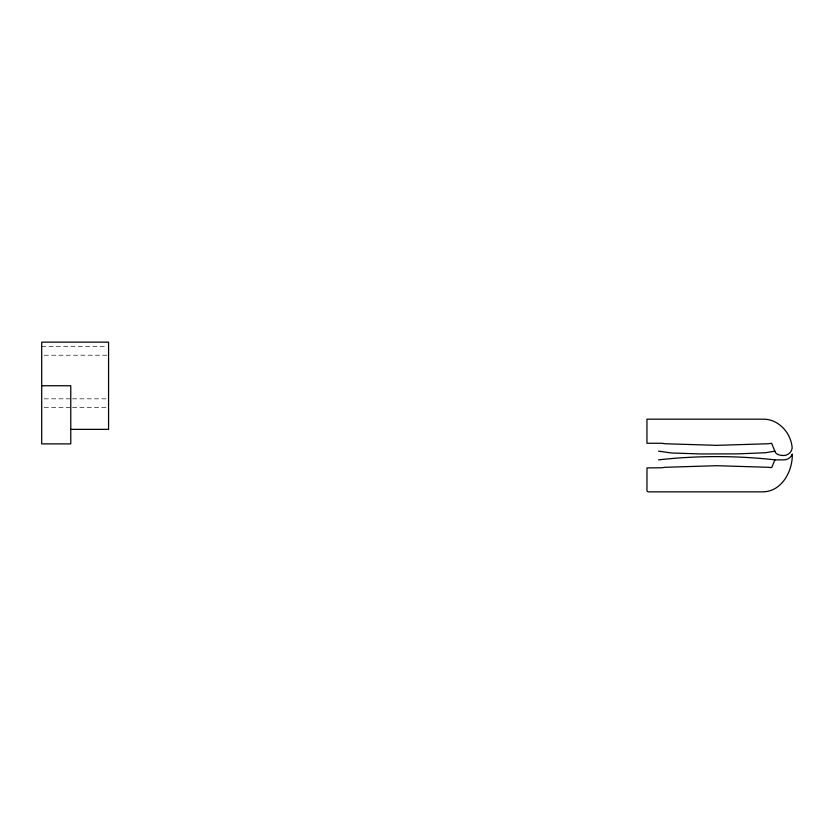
<?xml version="1.0" encoding="UTF-8"?>
<svg xmlns="http://www.w3.org/2000/svg" width="834" height="834" viewBox="0 0 834 834"><rect width="100%" height="100%" fill="white"/><g stroke="black" fill="none" stroke-linecap="round" stroke-linejoin="round"><path stroke-width="0.63" stroke-dasharray="4.17 3.13" d="M41.7 346.506L107.273 346.506M44.275 355.221L107.273 355.221M44.275 398.829L71.276 398.829M72.558 398.829L108.566 398.829M44.275 407.555L71.276 407.555M72.558 407.555L108.566 407.555"/><path stroke-width="1.25" d="M658.579 459.878C696.744 455.51 736.922 455.541 775.057 459.878L783.522 459.878A9.018 9.018 0 0 0 792.3 454.061C792.727 470.949 781.958 491.362 763.225 491.851L648.404 491.851A1.449 1.449 0 0 1 646.944 490.402L646.996 467.895L661.821 467.77A5.567 5.567 0 0 1 662.238 467.686L663.833 467.457A61.904 61.904 0 0 1 665.24 467.29L716.719 465.695L768.187 467.29A61.549 61.549 0 0 1 769.605 467.457L771.679 467.603L774.88 459.93M774.859 451.163C775.62 454.853 780.447 455.395 783.574 455.52A8.726 8.726 0 0 0 792.175 448.244C791.32 433.273 778.768 419.012 763.225 419.179L646.944 419.179L646.944 443.271L661.821 443.271A5.567 5.567 0 0 0 662.238 443.354L663.833 443.584A61.904 61.904 0 0 0 665.24 443.751L716.719 445.346L768.187 443.751A61.549 61.549 0 0 0 769.605 443.584L771.189 443.354A5.557 5.557 0 0 0 771.617 443.271L774.859 451.163L765.383 452.747L738.121 453.863L700.716 453.957L671.579 452.987L658.579 451.163M41.7 385.746L70.775 385.746L70.775 443.886L41.7 443.886L41.7 342.148L108.566 342.148L108.566 429.354L70.775 429.354"/></g></svg>
